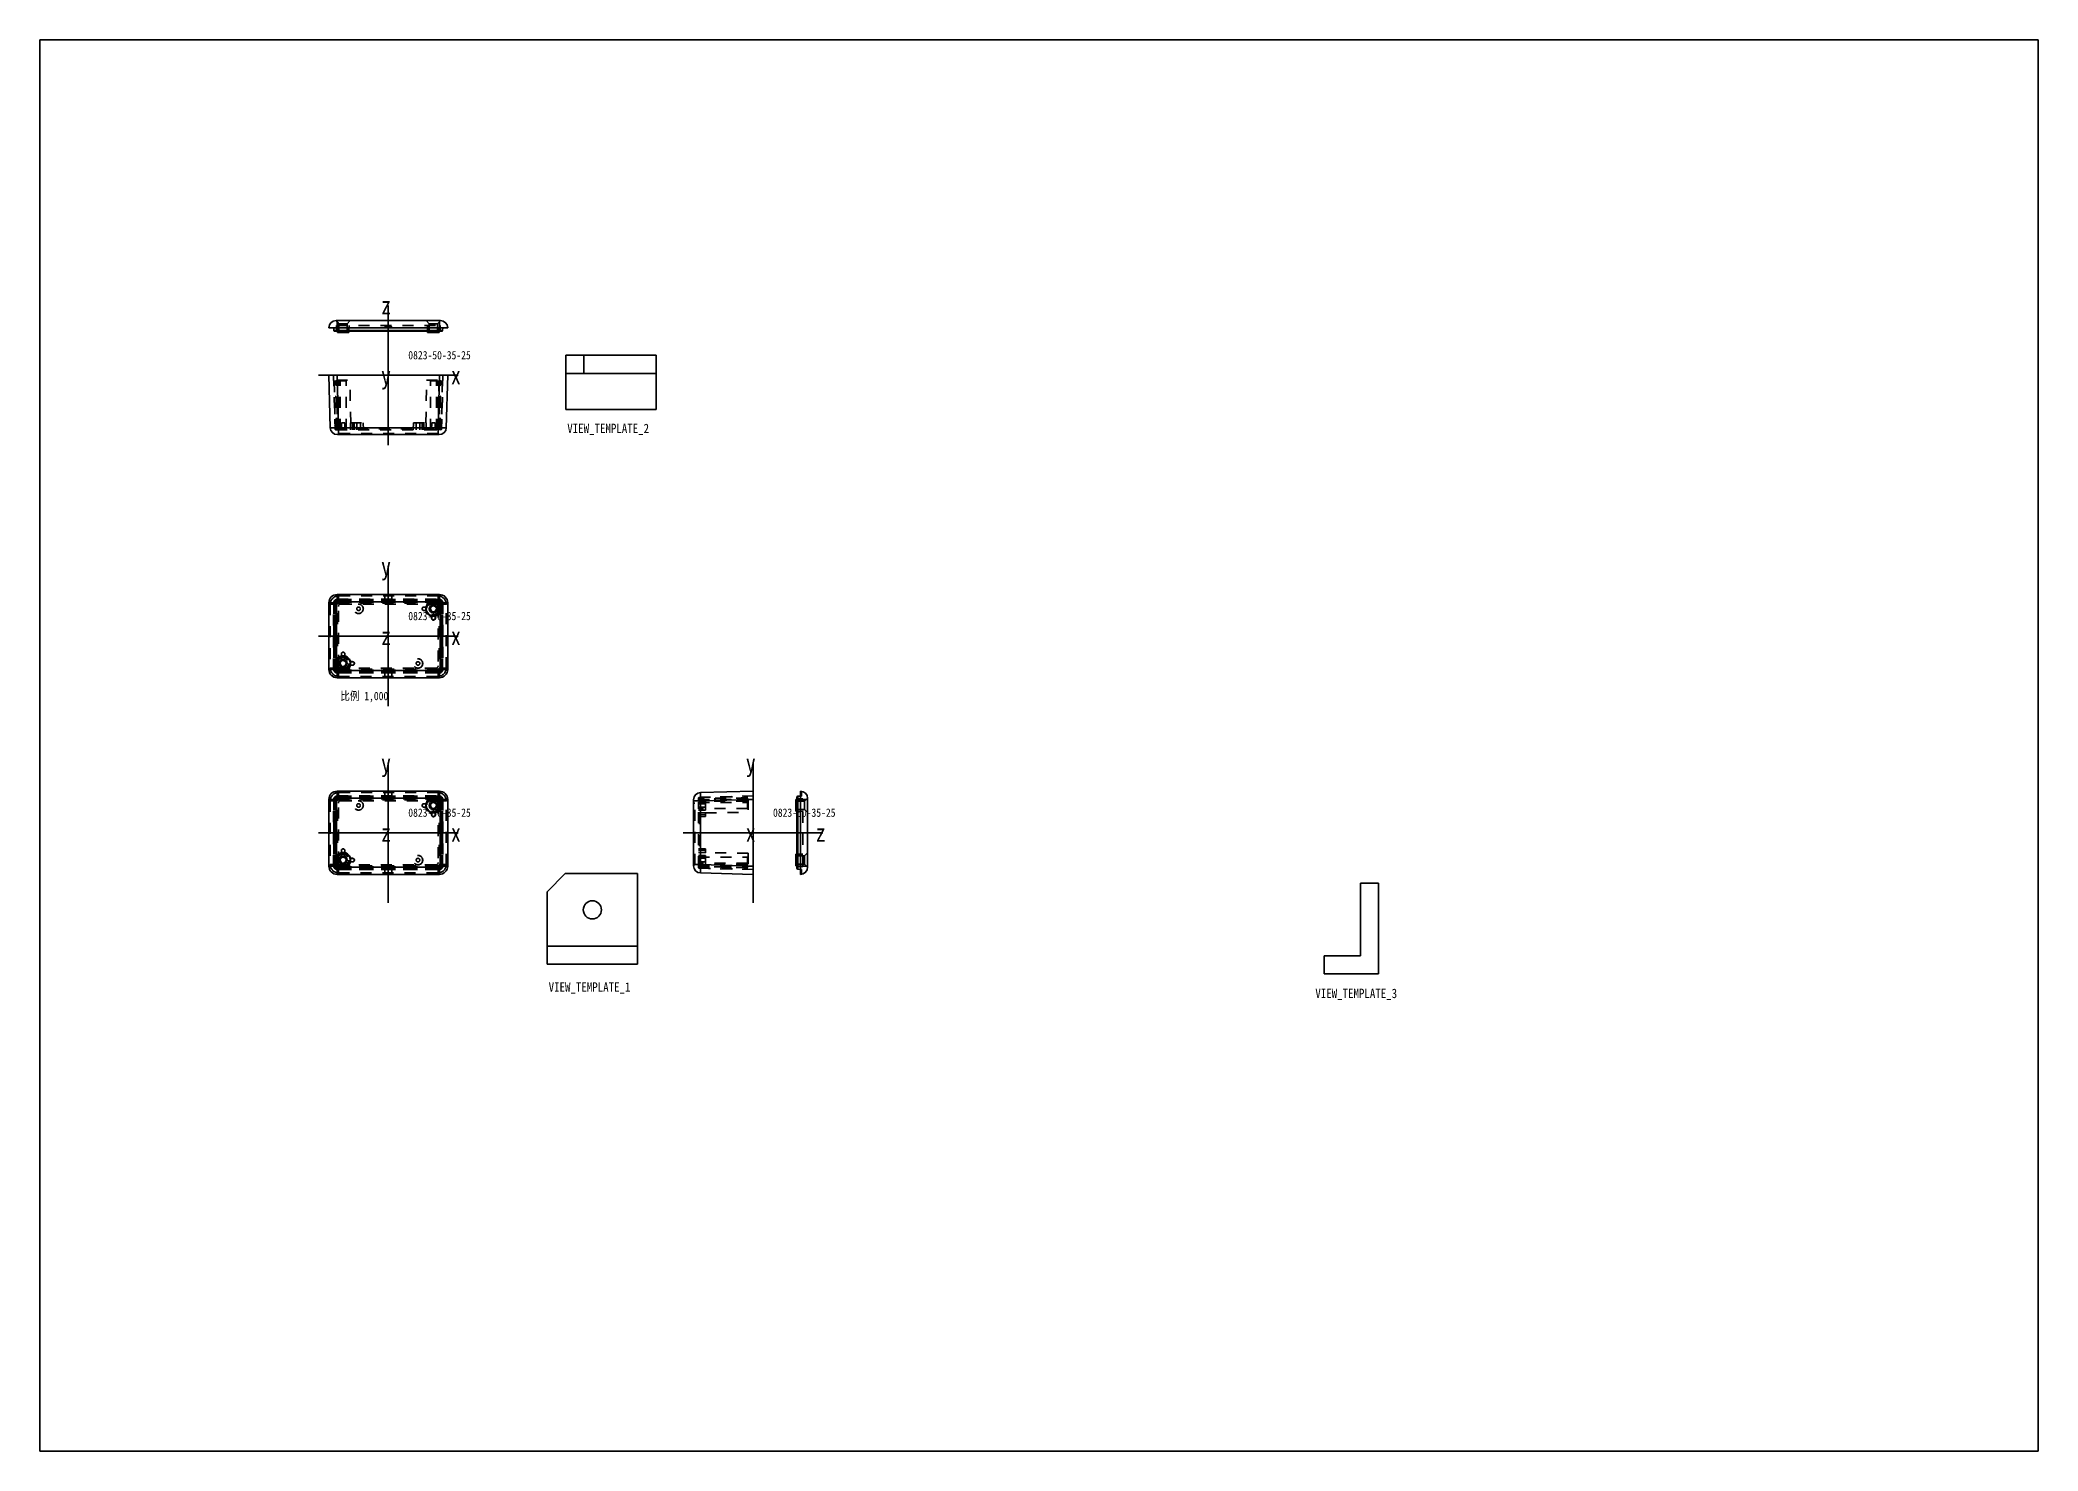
# Model space of a CAD drawing. Extents: x 0 to 841, y 0 to 594.
import ezdxf

# ---------------------------------------------------------------- set-up
doc = ezdxf.new("R2010")
doc.units = 0
doc.header["$LTSCALE"] = 46.255
doc.linetypes.add('HIDDEN', pattern=[0.2, 0.1, -0.1])
doc.layers.get('0').update_dxf_attribs({"linetype": 'CONTINUOUS'})
doc.layers.add('3_ALL_SYMBOLS', color=7, linetype='CONTINUOUS')
doc.layers.add('DEFAULT_2', color=8, linetype='HIDDEN')
doc.styles.get("Standard").update_dxf_attribs({"font": 'txt', "width": 0.85})
doc.styles.add('TEXTSTYLE_2', font='txt', dxfattribs={"width": 0.8})

# ---------------------------------------------------------------- blocks, each defined once
blk = doc.blocks.new('SYMBOL_1_BL0', base_point=(239.08, 218.2))
at = {"layer": '3_ALL_SYMBOLS', "color": 7, "linetype": 'CONTINUOUS'}
for p, q in [((213.46, 235.44), (221.08, 243.06)), ((221.08, 243.06), (251.56, 243.06)), ((251.56, 243.06), (251.56, 204.96)), ((213.46, 235.44), (213.46, 204.96)), ((213.46, 212.58), (251.56, 212.58)), ((213.46, 204.96), (251.56, 204.96))]:
    blk.add_line(p, q, dxfattribs=at)
blk.add_circle((232.51, 227.82), 3.81, dxfattribs=at)
at = {"layer": '3_ALL_SYMBOLS', "color": 2, "linetype": 'CONTINUOUS', "insert": (214.11, 197.31), "char_height": 3.9688, "width": 50.6016, "attachment_point": 1}
blk.add_mtext('VIEW_TEMPLATE_1', dxfattribs=at)
blk = doc.blocks.new('SYMBOL_3_BL1', base_point=(246.92, 444.89))
at = {"layer": '3_ALL_SYMBOLS', "color": 7, "linetype": 'CONTINUOUS'}
for p, q in [((221.3, 461.28), (221.3, 438.42)), ((221.3, 461.28), (259.4, 461.28)), ((228.92, 461.28), (228.92, 453.66)), ((259.4, 461.28), (259.4, 438.42)), ((221.3, 453.66), (259.4, 453.66)), ((221.3, 438.42), (259.4, 438.42))]:
    blk.add_line(p, q, dxfattribs=at)
at = {"layer": '3_ALL_SYMBOLS', "color": 2, "linetype": 'CONTINUOUS', "insert": (221.95, 432.47), "char_height": 3.9688, "width": 50.6016, "attachment_point": 1}
blk.add_mtext('VIEW_TEMPLATE_2', dxfattribs=at)
blk = doc.blocks.new('SYMBOL_5_BL2', base_point=(562.11, 214.82))
at = {"layer": '3_ALL_SYMBOLS', "color": 7, "linetype": 'CONTINUOUS'}
for p, q in [((555.77, 238.98), (555.77, 208.5)), ((563.39, 238.98), (555.77, 238.98)), ((563.39, 200.88), (563.39, 238.98)), ((540.53, 208.5), (540.53, 200.88)), ((555.77, 208.5), (540.53, 208.5)), ((540.53, 200.88), (563.39, 200.88))]:
    blk.add_line(p, q, dxfattribs=at)
at = {"layer": '3_ALL_SYMBOLS', "color": 2, "linetype": 'CONTINUOUS', "insert": (536.81, 194.64), "char_height": 3.9688, "width": 50.6016, "attachment_point": 1}
blk.add_mtext('VIEW_TEMPLATE_3', dxfattribs=at)

msp = doc.modelspace()

# ---------------------------------------------------------------- linework, layer by layer
at = {"color": 7, "linetype": 'CONTINUOUS'}
for p, q in [((0, 0), (0, 594)), ((0, 594), (841, 594)), ((841, 0), (841, 594)), ((146.61, 482.28), (146.61, 423.41)), ((121.61, 472.85), (171.61, 472.85)), ((123.75, 471.73), (123.71, 472.85)), ((123.75, 471.73), (169.47, 471.73)), ((169.07, 471.35), (124.15, 471.35)), ((124.61, 475.85), (168.61, 475.85)), ((125.11, 475.85), (125.11, 471.35)), ((125.16, 471.35), (125.17, 470.85)), ((130.07, 471.35), (130.06, 470.85)), ((163.16, 471.35), (163.17, 470.85)), ((168.07, 471.35), (168.06, 470.85)), ((168.11, 471.35), (168.11, 475.85)), ((169.51, 472.85), (169.47, 471.73)), ((130.06, 470.85), (125.17, 470.85)), ((168.06, 470.85), (163.17, 470.85)), ((176.05, 452.85), (117.18, 452.85)), ((122.19, 430.77), (121.61, 452.85)), ((121.61, 452.85), (171.61, 452.85)), ((125.11, 452.85), (125.69, 430.77)), ((167.54, 430.77), (168.11, 452.85)), ((171.61, 452.85), (171.04, 430.77)), ((125.69, 427.85), (125.69, 430.77)), ((125.69, 430.77), (167.54, 430.77)), ((167.54, 430.77), (167.54, 427.85)), ((125.19, 427.85), (168.04, 427.85)), ((146.61, 372.47), (146.61, 313.6)), ((121.61, 357.04), (121.61, 329.04)), ((124.61, 357.04), (121.61, 357.04)), ((124.61, 357.04), (124.61, 329.04)), ((125.11, 360.54), (125.11, 357.54)), ((168.11, 360.54), (125.11, 360.54)), ((168.11, 357.54), (125.11, 357.54)), ((168.11, 357.54), (168.11, 360.54)), ((171.61, 357.04), (168.61, 357.04)), ((168.61, 329.04), (168.61, 357.04)), ((171.61, 357.04), (171.61, 329.04)), ((176.05, 343.04), (117.18, 343.04)), ((121.61, 329.04), (124.61, 329.04)), ((125.11, 328.54), (125.11, 325.54)), ((125.11, 328.54), (168.11, 328.54)), ((168.11, 325.54), (168.11, 328.54)), ((168.61, 329.04), (171.61, 329.04)), ((168.11, 325.54), (125.11, 325.54)), ((146.61, 289.7), (146.61, 230.83)), ((300.13, 289.7), (300.13, 230.83)), ((125.11, 277.76), (125.11, 274.76)), ((168.11, 277.76), (125.11, 277.76)), ((168.11, 274.76), (168.11, 277.76)), ((278.06, 277.19), (300.13, 277.76)), ((300.13, 242.76), (300.13, 277.76)), ((320.13, 242.76), (320.13, 277.76)), ((121.61, 274.26), (121.61, 246.26)), ((124.61, 274.26), (121.61, 274.26)), ((124.61, 274.26), (124.61, 246.26)), ((168.11, 274.76), (125.11, 274.76)), ((171.61, 274.26), (168.61, 274.26)), ((168.61, 246.26), (168.61, 274.26)), ((171.61, 274.26), (171.61, 246.26)), ((275.13, 246.34), (275.13, 274.19)), ((275.13, 273.69), (278.06, 273.69)), ((300.13, 274.27), (278.06, 273.69)), ((278.06, 273.69), (278.06, 246.84)), ((318.64, 274.22), (318.13, 274.21)), ((318.13, 269.32), (318.13, 274.21)), ((318.63, 269.31), (318.13, 269.32)), ((318.63, 245.3), (318.63, 275.23)), ((323.13, 274.26), (318.63, 274.26)), ((320.13, 275.66), (319.02, 275.63)), ((319.02, 275.63), (319.02, 244.9)), ((323.13, 274.76), (323.13, 245.76)), ((176.05, 260.26), (117.18, 260.26)), ((329.57, 260.26), (270.7, 260.26)), ((121.61, 246.26), (124.61, 246.26)), ((125.11, 245.76), (125.11, 242.76)), ((125.11, 245.76), (168.11, 245.76)), ((168.11, 242.76), (168.11, 245.76)), ((168.61, 246.26), (171.61, 246.26)), ((278.06, 246.84), (275.13, 246.84)), ((278.06, 246.84), (300.13, 246.26)), ((318.63, 251.22), (318.13, 251.21)), ((318.13, 246.32), (318.13, 251.21)), ((318.64, 246.31), (318.13, 246.32)), ((318.63, 246.26), (323.13, 246.26)), ((320.13, 244.86), (319.02, 244.9)), ((168.11, 242.76), (125.11, 242.76)), ((300.13, 242.76), (278.06, 243.34)), ((0, 0), (841, 0))]:
    msp.add_line(p, q, dxfattribs=at)
for centre, radius in [((165.61, 354.54), 3), ((165.61, 354.54), 1.75), ((165.61, 354.54), 1.55), ((165.61, 354.54), 1.25), ((127.61, 331.54), 3), ((127.61, 331.54), 1.75), ((127.61, 331.54), 1.55), ((127.61, 331.54), 1.25), ((165.61, 271.76), 3), ((165.61, 271.76), 1.75), ((165.61, 271.76), 1.55), ((165.61, 271.76), 1.25), ((127.61, 248.76), 3), ((127.61, 248.76), 1.75), ((127.61, 248.76), 1.55), ((127.61, 248.76), 1.25)]:
    msp.add_circle(centre, radius, dxfattribs=at)
for centre, radius, start, end in [((124.61, 472.85), 3, 90, 180), ((124.15, 471.75), 0.4, 182, 270), ((168.61, 472.85), 3, 0, 90), ((169.07, 471.75), 0.4, 270, 358), ((125.19, 430.85), 3, 181.49997, 269.99946), ((168.04, 430.85), 3, 270.00035, 358.5), ((125.11, 357.04), 3.5, 90, 180), ((125.11, 357.04), 0.5, 90, 180), ((168.11, 357.04), 3.5, 0, 90), ((168.11, 357.04), 0.5, 0, 90), ((125.11, 329.04), 3.5, 180, 270), ((125.11, 329.04), 0.5, 180, 270), ((168.11, 329.04), 3.5, 270, 360), ((168.11, 329.04), 0.5, 270, 360), ((125.11, 274.26), 3.5, 90, 180), ((168.11, 274.26), 3.5, 0, 90), ((320.13, 274.76), 3, 0, 90), ((125.11, 274.26), 0.5, 90, 180), ((168.11, 274.26), 0.5, 0, 90), ((278.13, 274.19), 3, 91.49979, 179.99965), ((319.03, 275.23), 0.4, 92, 180), ((125.11, 246.26), 3.5, 180, 270), ((125.11, 246.26), 0.5, 180, 270), ((168.11, 246.26), 3.5, 270, 360), ((168.11, 246.26), 0.5, 270, 360), ((278.13, 246.34), 3, 180.00075, 268.5), ((319.03, 245.3), 0.4, 180, 268), ((320.13, 245.76), 3, 270, 360)]:
    msp.add_arc(centre, radius, start, end, dxfattribs=at)
for centre, major_axis in [((125.11, 357.03), (2.48, -2.48)), ((168.11, 357.03), (-2.48, -2.48)), ((125.11, 329.04), (2.48, 2.48)), ((168.11, 329.04), (-2.48, 2.48)), ((125.11, 274.26), (2.48, -2.48)), ((168.11, 274.26), (-2.48, -2.48)), ((125.11, 246.27), (2.48, 2.48)), ((168.11, 246.27), (-2.48, 2.48))]:
    msp.add_ellipse(centre, major_axis=major_axis, ratio=0.999315, start_param=2.356537, end_param=3.926648, dxfattribs=at)
for points, knots in [([(125.69, 430.77), (125.46, 430.76), (125.02, 430.75), (124.37, 430.74), (123.77, 430.74), (123.32, 430.73), (123, 430.74), (122.79, 430.74), (122.62, 430.74), (122.47, 430.74), (122.35, 430.75), (122.28, 430.75), (122.23, 430.76), (122.21, 430.76), (122.2, 430.76), (122.19, 430.77), (122.19, 430.77)], [0, 0, 0, 0, 0.194876, 0.382296, 0.55498, 0.706367, 0.772216, 0.830628, 0.88106, 0.923018, 0.956108, 0.980031, 0.988483, 0.994587, 0.998365, 1, 1, 1, 1]), ([(171.04, 430.77), (171.04, 430.77), (171.03, 430.76), (171.02, 430.76), (170.99, 430.76), (170.95, 430.75), (170.87, 430.75), (170.76, 430.74), (170.61, 430.74), (170.44, 430.74), (170.23, 430.74), (169.91, 430.73), (169.45, 430.74), (168.86, 430.74), (168.21, 430.75), (167.76, 430.76), (167.54, 430.77)], [0, 0, 0, 0, 0.001635, 0.005413, 0.011517, 0.01997, 0.043893, 0.076983, 0.118941, 0.169373, 0.227785, 0.293634, 0.445022, 0.617705, 0.805125, 1, 1, 1, 1]), ([(278.06, 273.69), (278.05, 273.92), (278.04, 274.36), (278.03, 275.01), (278.03, 275.61), (278.02, 276.06), (278.02, 276.38), (278.03, 276.59), (278.03, 276.76), (278.03, 276.91), (278.04, 277.02), (278.04, 277.1), (278.04, 277.15), (278.05, 277.17), (278.05, 277.18), (278.05, 277.19), (278.06, 277.19)], [0, 0, 0, 0, 0.194878, 0.382299, 0.554984, 0.706372, 0.772221, 0.830633, 0.881065, 0.923022, 0.956111, 0.980033, 0.988484, 0.994588, 0.998365, 1, 1, 1, 1]), ([(278.06, 243.34), (278.05, 243.34), (278.05, 243.35), (278.05, 243.36), (278.04, 243.38), (278.04, 243.43), (278.04, 243.5), (278.03, 243.62), (278.03, 243.77), (278.03, 243.94), (278.02, 244.15), (278.02, 244.47), (278.03, 244.92), (278.03, 245.52), (278.04, 246.17), (278.05, 246.61), (278.06, 246.84)], [0, 0, 0, 0, 0.001635, 0.005413, 0.011517, 0.01997, 0.043893, 0.076983, 0.118941, 0.169373, 0.227785, 0.293634, 0.445022, 0.617705, 0.805125, 1, 1, 1, 1])]:
    msp.add_open_spline(points, degree=3, knots=knots, dxfattribs=at)
at = {"layer": 'DEFAULT_2', "color": 8, "linetype": 'HIDDEN'}
for p, q in [((125.86, 474.45), (124.61, 475.85)), ((124.85, 473.85), (124.77, 471.73)), ((124.85, 473.85), (168.38, 473.85)), ((125.11, 473.85), (125.16, 471.35)), ((125.86, 474.45), (125.86, 470.85)), ((129.36, 474.45), (125.86, 474.45)), ((130.61, 475.85), (129.36, 474.45)), ((129.36, 474.45), (129.36, 470.85)), ((130.11, 473.85), (130.07, 471.35)), ((145.11, 473.2), (145.11, 472.85)), ((148.11, 473.2), (145.11, 473.2)), ((148.11, 473.2), (148.11, 472.85)), ((163.86, 474.45), (162.61, 475.85)), ((163.11, 473.85), (163.16, 471.35)), ((163.86, 474.45), (163.86, 470.85)), ((167.36, 474.45), (163.86, 474.45)), ((168.61, 475.85), (167.36, 474.45)), ((167.36, 474.45), (167.36, 470.85)), ((168.11, 473.85), (168.07, 471.35)), ((168.38, 473.85), (168.45, 471.73)), ((123.61, 452.85), (124.2, 430.33)), ((123.87, 450.35), (125.87, 450.35)), ((124.4, 429.94), (124.76, 450.85)), ((124.76, 450.85), (130.46, 450.85)), ((125.11, 429.85), (125.11, 452.85)), ((126.36, 450.55), (126.06, 450.85)), ((126.36, 429.85), (126.36, 450.55)), ((128.86, 450.55), (126.36, 450.55)), ((128.86, 450.55), (129.16, 450.85)), ((128.86, 429.85), (128.86, 450.55)), ((130.78, 432.85), (130.46, 450.85)), ((162.45, 432.85), (162.76, 450.85)), ((162.76, 450.85), (168.46, 450.85)), ((164.36, 450.55), (164.06, 450.85)), ((166.86, 450.55), (164.36, 450.55)), ((164.36, 429.85), (164.36, 450.55)), ((166.86, 450.55), (167.16, 450.85)), ((166.86, 429.85), (166.86, 450.55)), ((167.35, 450.35), (169.36, 450.35)), ((168.11, 452.85), (168.11, 429.85)), ((168.83, 429.94), (168.46, 450.85)), ((169.61, 452.85), (169.02, 430.33)), ((124.2, 430.33), (169.02, 430.33)), ((124.7, 429.85), (168.52, 429.85)), ((126.92, 432.85), (126.86, 429.85)), ((126.92, 432.85), (128.31, 432.85)), ((128.31, 432.85), (128.36, 429.85)), ((130.7, 432.85), (136.06, 432.85)), ((130.7, 432.85), (130.74, 429.85)), ((131.61, 432.85), (131.61, 429.85)), ((132.11, 429.85), (132.17, 432.85)), ((132.36, 429.85), (132.31, 432.85)), ((133.36, 429.85), (133.36, 432.85)), ((134.86, 429.85), (134.86, 432.85)), ((136.11, 429.85), (136.06, 432.85)), ((157.11, 429.85), (157.17, 432.85)), ((157.17, 432.85), (162.53, 432.85)), ((158.36, 429.85), (158.36, 432.85)), ((159.86, 429.85), (159.86, 432.85)), ((160.86, 429.85), (160.92, 432.85)), ((161.11, 429.85), (161.06, 432.85)), ((161.61, 432.85), (161.61, 429.85)), ((162.49, 429.85), (162.53, 432.85)), ((164.86, 429.85), (164.92, 432.85)), ((164.92, 432.85), (166.31, 432.85)), ((166.31, 432.85), (166.36, 429.85)), ((167.61, 428.35), (125.61, 428.35)), ((125.61, 428.35), (125.61, 427.85)), ((126.61, 428.35), (126.61, 427.85)), ((166.61, 428.35), (166.61, 427.85)), ((167.61, 428.35), (167.61, 427.85)), ((121.61, 357.04), (122.19, 356.46)), ((122.19, 356.46), (122.19, 329.61)), ((125.19, 356.46), (122.19, 356.46)), ((123.61, 329.04), (123.61, 357.04)), ((123.71, 329.04), (123.71, 357.04)), ((123.75, 357.04), (123.75, 329.04)), ((124.15, 329.04), (124.15, 357.04)), ((124.2, 357.04), (124.2, 329.04)), ((124.37, 357.04), (124.37, 329.04)), ((124.61, 357.04), (124.85, 357.04)), ((124.7, 332.9), (124.7, 357.04)), ((124.77, 329.04), (124.77, 357.04)), ((124.85, 357.04), (124.85, 329.04)), ((125.69, 359.96), (125.11, 360.54)), ((125.11, 358.54), (168.11, 358.54)), ((125.11, 358.44), (168.11, 358.44)), ((168.11, 358.4), (125.11, 358.4)), ((125.11, 358), (168.11, 358)), ((168.11, 357.95), (125.11, 357.95)), ((168.11, 357.77), (125.11, 357.77)), ((125.11, 357.3), (125.11, 357.54)), ((125.11, 357.45), (164.24, 357.45)), ((125.11, 357.37), (168.11, 357.37)), ((168.11, 357.3), (125.11, 357.3)), ((125.19, 329.61), (125.19, 356.46)), ((125.61, 330.54), (125.61, 355.54)), ((125.69, 359.96), (125.69, 356.96)), ((167.54, 359.96), (125.69, 359.96)), ((125.69, 356.96), (167.54, 356.96)), ((126.61, 356.54), (166.61, 356.54)), ((145.11, 358.44), (145.11, 360.14)), ((145.11, 360.14), (148.11, 360.14)), ((148.11, 360.14), (148.11, 358.44)), ((162.49, 355.29), (161.61, 355.29)), ((161.61, 355.29), (161.61, 355.23)), ((161.61, 355.23), (162.53, 355.23)), ((162.53, 353.84), (161.61, 353.84)), ((161.61, 353.84), (161.61, 353.79)), ((161.61, 353.79), (162.49, 353.79)), ((166.98, 357.45), (167.74, 357.45)), ((168.83, 358.28), (167.35, 356.8)), ((167.46, 357.17), (167.74, 357.45)), ((168.11, 360.54), (167.54, 359.96)), ((167.54, 356.96), (167.54, 359.96)), ((167.61, 355.54), (167.61, 330.54)), ((167.88, 356.27), (169.36, 357.75)), ((171.04, 356.46), (168.04, 356.46)), ((168.04, 356.46), (168.04, 329.61)), ((168.11, 357.3), (168.11, 357.54)), ((168.52, 356.66), (168.25, 356.38)), ((168.38, 357.04), (168.61, 357.04)), ((168.38, 329.04), (168.38, 357.04)), ((168.45, 357.04), (168.45, 329.04)), ((168.52, 356.66), (168.52, 355.9)), ((168.85, 329.04), (168.85, 357.04)), ((169.02, 329.04), (169.02, 357.04)), ((169.07, 357.04), (169.07, 329.04)), ((169.47, 329.04), (169.47, 357.04)), ((169.51, 357.04), (169.51, 329.04)), ((169.61, 357.04), (169.61, 329.04)), ((171.04, 356.46), (171.61, 357.04)), ((171.04, 329.61), (171.04, 356.46)), ((164.86, 351.41), (164.86, 350.54)), ((164.86, 350.54), (164.92, 350.54)), ((164.92, 351.45), (164.92, 350.54)), ((166.31, 350.54), (166.31, 351.45)), ((166.31, 350.54), (166.36, 350.54)), ((166.36, 350.54), (166.36, 351.41)), ((168.52, 353.17), (168.52, 329.04)), ((122.19, 329.61), (121.61, 329.03)), ((122.19, 329.61), (125.19, 329.61)), ((125.34, 329.8), (123.87, 328.32)), ((124.4, 327.79), (125.87, 329.27)), ((124.61, 329.04), (124.85, 329.04)), ((124.7, 329.41), (124.7, 330.17)), ((124.7, 329.41), (124.98, 329.69)), ((125.11, 328.54), (125.11, 328.77)), ((125.11, 328.77), (168.11, 328.77)), ((168.11, 328.7), (125.11, 328.7)), ((125.11, 328.3), (168.11, 328.3)), ((125.11, 328.12), (168.11, 328.12)), ((168.11, 328.07), (125.11, 328.07)), ((125.76, 328.9), (125.49, 328.62)), ((126.24, 328.62), (125.49, 328.62)), ((125.69, 329.11), (125.69, 326.11)), ((167.54, 329.11), (125.69, 329.11)), ((166.61, 329.54), (126.61, 329.54)), ((126.86, 335.54), (126.86, 334.66)), ((126.92, 335.54), (126.86, 335.54)), ((126.92, 335.54), (126.92, 334.62)), ((128.31, 334.62), (128.31, 335.54)), ((128.36, 335.54), (128.31, 335.54)), ((128.36, 334.66), (128.36, 335.54)), ((168.11, 328.62), (128.98, 328.62)), ((130.7, 332.23), (131.61, 332.23)), ((131.61, 330.84), (130.7, 330.84)), ((131.61, 332.29), (130.74, 332.29)), ((130.74, 330.79), (131.61, 330.79)), ((131.61, 332.23), (131.61, 332.29)), ((131.61, 330.79), (131.61, 330.84)), ((167.54, 326.11), (167.54, 329.11)), ((168.04, 329.61), (171.04, 329.61)), ((168.11, 328.54), (168.11, 328.77)), ((168.38, 329.04), (168.61, 329.04)), ((171.61, 329.03), (171.04, 329.61)), ((125.11, 327.67), (168.11, 327.67)), ((125.11, 327.64), (168.11, 327.64)), ((168.11, 327.54), (125.11, 327.54)), ((125.11, 325.54), (125.69, 326.11)), ((125.69, 326.11), (167.54, 326.11)), ((145.11, 325.94), (145.11, 327.64)), ((148.11, 325.94), (145.11, 325.94)), ((148.11, 327.64), (148.11, 325.94)), ((167.54, 326.11), (168.11, 325.54)), ((125.69, 277.19), (125.11, 277.76)), ((168.11, 277.76), (167.54, 277.19)), ((121.61, 274.27), (122.19, 273.69)), ((122.19, 273.69), (122.19, 246.84)), ((125.19, 273.69), (122.19, 273.69)), ((123.61, 246.26), (123.61, 274.26)), ((123.71, 246.26), (123.71, 274.26)), ((123.75, 274.26), (123.75, 246.26)), ((124.15, 246.26), (124.15, 274.26)), ((124.2, 274.26), (124.2, 246.26)), ((124.37, 274.26), (124.37, 246.26)), ((124.61, 274.26), (124.85, 274.26)), ((124.7, 250.13), (124.7, 274.26)), ((124.77, 246.26), (124.77, 274.26)), ((124.85, 274.26), (124.85, 246.26)), ((125.11, 275.76), (168.11, 275.76)), ((125.11, 275.66), (168.11, 275.66)), ((168.11, 275.63), (125.11, 275.63)), ((125.11, 275.23), (168.11, 275.23)), ((168.11, 275.18), (125.11, 275.18)), ((168.11, 275), (125.11, 275)), ((125.11, 274.53), (125.11, 274.76)), ((125.11, 274.68), (164.24, 274.68)), ((125.11, 274.6), (168.11, 274.6)), ((168.11, 274.53), (125.11, 274.53)), ((125.19, 246.84), (125.19, 273.69)), ((125.61, 247.76), (125.61, 272.76)), ((125.69, 277.19), (125.69, 274.19)), ((167.54, 277.19), (125.69, 277.19)), ((125.69, 274.19), (167.54, 274.19)), ((126.61, 273.76), (166.61, 273.76)), ((145.11, 275.66), (145.11, 277.36)), ((145.11, 277.36), (148.11, 277.36)), ((148.11, 277.36), (148.11, 275.66)), ((162.49, 272.51), (161.61, 272.51)), ((161.61, 272.51), (161.61, 272.46)), ((161.61, 272.46), (162.53, 272.46)), ((162.53, 271.07), (161.61, 271.07)), ((161.61, 271.07), (161.61, 271.01)), ((161.61, 271.01), (162.49, 271.01)), ((166.98, 274.68), (167.74, 274.68)), ((168.83, 275.51), (167.35, 274.03)), ((167.46, 274.4), (167.74, 274.68)), ((167.54, 274.19), (167.54, 277.19)), ((167.61, 272.76), (167.61, 247.76)), ((167.88, 273.5), (169.36, 274.98)), ((171.04, 273.69), (168.04, 273.69)), ((168.04, 273.69), (168.04, 246.84)), ((168.11, 274.53), (168.11, 274.76)), ((168.52, 273.89), (168.25, 273.61)), ((168.38, 274.26), (168.61, 274.26)), ((168.38, 246.26), (168.38, 274.26)), ((168.45, 274.26), (168.45, 246.26)), ((168.52, 273.89), (168.52, 273.13)), ((168.52, 270.4), (168.52, 246.26)), ((168.85, 246.26), (168.85, 274.26)), ((169.02, 246.26), (169.02, 274.26)), ((169.07, 274.26), (169.07, 246.26)), ((169.47, 246.26), (169.47, 274.26)), ((169.51, 274.26), (169.51, 246.26)), ((169.61, 274.26), (169.61, 246.26)), ((171.04, 273.69), (171.61, 274.27)), ((171.04, 246.84), (171.04, 273.69)), ((275.63, 273.76), (275.13, 273.76)), ((275.63, 272.76), (275.13, 272.76)), ((275.63, 246.76), (275.63, 273.76)), ((277.13, 245.85), (277.13, 274.68)), ((300.13, 274.26), (277.13, 274.26)), ((277.13, 273.76), (280.13, 273.71)), ((277.13, 273.01), (297.83, 273.01)), ((277.13, 272.51), (280.13, 272.46)), ((277.13, 272.51), (280.13, 272.51)), ((280.13, 271.07), (277.13, 271.01)), ((280.13, 271.01), (277.13, 271.01)), ((297.83, 270.51), (277.13, 270.51)), ((280.13, 269.82), (277.13, 269.76)), ((298.13, 274.61), (277.24, 274.98)), ((300.13, 275.76), (277.62, 275.18)), ((277.62, 245.35), (277.62, 275.18)), ((280.13, 273.71), (280.13, 269.82)), ((297.63, 275.51), (297.63, 273.5)), ((298.13, 273.31), (297.83, 273.01)), ((297.83, 273.01), (297.83, 270.51)), ((297.83, 270.51), (298.13, 270.21)), ((298.13, 274.61), (298.13, 268.91)), ((321.73, 273.51), (318.13, 273.51)), ((321.73, 270.01), (318.13, 270.01)), ((321.13, 269.26), (318.63, 269.31)), ((321.13, 274.26), (318.64, 274.22)), ((321.13, 274.53), (319.02, 274.6)), ((320.13, 277.36), (320.48, 277.36)), ((320.48, 275.66), (320.13, 275.66)), ((320.48, 275.66), (320.48, 277.36)), ((321.13, 246), (321.13, 274.53)), ((321.73, 273.51), (323.13, 274.76)), ((321.73, 273.51), (321.73, 270.01)), ((321.73, 270.01), (323.13, 268.76)), ((164.86, 268.64), (164.86, 267.76)), ((164.86, 267.76), (164.92, 267.76)), ((164.92, 268.68), (164.92, 267.76)), ((166.31, 267.76), (166.31, 268.68)), ((166.31, 267.76), (166.36, 267.76)), ((166.36, 267.76), (166.36, 268.64)), ((280.13, 268.68), (277.13, 268.64)), ((280.13, 267.76), (277.13, 267.76)), ((277.13, 267.01), (280.13, 267.07)), ((280.13, 268.6), (298.13, 268.91)), ((280.13, 268.68), (280.13, 267.07)), ((126.86, 252.76), (126.86, 251.89)), ((126.92, 252.76), (126.86, 252.76)), ((126.92, 252.76), (126.92, 251.85)), ((128.31, 251.85), (128.31, 252.76)), ((128.36, 252.76), (128.31, 252.76)), ((128.36, 251.89), (128.36, 252.76)), ((277.13, 253.51), (280.13, 253.46)), ((280.13, 252.76), (277.13, 252.76)), ((280.13, 253.46), (280.13, 251.85)), ((122.19, 246.84), (121.61, 246.26)), ((122.19, 246.84), (125.19, 246.84)), ((125.34, 247.03), (123.87, 245.55)), ((124.4, 245.02), (125.87, 246.5)), ((124.61, 246.26), (124.85, 246.26)), ((124.7, 246.64), (124.7, 247.4)), ((124.7, 246.64), (124.98, 246.92)), ((125.11, 245.76), (125.11, 246)), ((125.11, 246), (168.11, 246)), ((168.11, 245.93), (125.11, 245.93)), ((125.11, 245.53), (168.11, 245.53)), ((125.11, 245.35), (168.11, 245.35)), ((168.11, 245.3), (125.11, 245.3)), ((125.11, 244.9), (168.11, 244.9)), ((125.11, 244.86), (168.11, 244.86)), ((168.11, 244.76), (125.11, 244.76)), ((125.76, 246.13), (125.49, 245.85)), ((126.24, 245.85), (125.49, 245.85)), ((125.69, 246.34), (125.69, 243.34)), ((167.54, 246.34), (125.69, 246.34)), ((166.61, 246.76), (126.61, 246.76)), ((168.11, 245.85), (128.98, 245.85)), ((130.7, 249.46), (131.61, 249.46)), ((131.61, 248.07), (130.7, 248.07)), ((131.61, 249.51), (130.74, 249.51)), ((130.74, 248.01), (131.61, 248.01)), ((131.61, 249.46), (131.61, 249.51)), ((131.61, 248.01), (131.61, 248.07)), ((145.11, 243.16), (145.11, 244.86)), ((148.11, 244.86), (148.11, 243.16)), ((167.54, 243.34), (167.54, 246.34)), ((168.04, 246.84), (171.04, 246.84)), ((168.11, 245.76), (168.11, 246)), ((168.38, 246.26), (168.61, 246.26)), ((171.61, 246.26), (171.04, 246.84)), ((275.63, 247.76), (275.13, 247.76)), ((275.63, 246.76), (275.13, 246.76)), ((277.13, 251.89), (280.13, 251.85)), ((277.13, 250.76), (280.13, 250.71)), ((277.13, 250.01), (297.83, 250.01)), ((277.13, 249.51), (280.13, 249.51)), ((280.13, 249.46), (277.13, 249.51)), ((280.13, 248.07), (277.13, 248.01)), ((280.13, 248.01), (277.13, 248.01)), ((297.83, 247.51), (277.13, 247.51)), ((280.13, 246.82), (277.13, 246.76)), ((300.13, 246.26), (277.13, 246.26)), ((277.24, 245.55), (298.13, 245.91)), ((300.13, 244.76), (277.62, 245.35)), ((298.13, 251.61), (280.13, 251.93)), ((280.13, 250.71), (280.13, 246.82)), ((297.63, 247.03), (297.63, 245.02)), ((298.13, 250.31), (297.83, 250.01)), ((297.83, 250.01), (297.83, 247.51)), ((297.83, 247.51), (298.13, 247.21)), ((298.13, 251.61), (298.13, 245.91)), ((321.73, 250.51), (318.13, 250.51)), ((321.73, 247.01), (318.13, 247.01)), ((321.13, 251.26), (318.63, 251.22)), ((321.13, 246.26), (318.64, 246.31)), ((321.13, 246), (319.02, 245.93)), ((320.48, 244.86), (320.13, 244.86)), ((320.48, 243.16), (320.48, 244.86)), ((321.73, 250.51), (323.13, 251.76)), ((321.73, 250.51), (321.73, 247.01)), ((321.73, 247.01), (323.13, 245.76)), ((125.11, 242.76), (125.69, 243.34)), ((125.69, 243.34), (167.54, 243.34)), ((148.11, 243.16), (145.11, 243.16)), ((167.54, 243.34), (168.11, 242.76)), ((320.48, 243.16), (320.13, 243.16))]:
    msp.add_line(p, q, dxfattribs=at)
for centre, radius in [((134.11, 354.54), 2), ((134.11, 354.54), 1.95), ((134.11, 354.54), 0.75), ((165.61, 354.54), 2.85), ((165.61, 354.54), 2.5), ((165.61, 354.54), 2.45), ((127.61, 331.54), 2.85), ((127.61, 331.54), 2.5), ((127.61, 331.54), 2.45), ((159.11, 331.54), 2), ((159.11, 331.54), 1.95), ((159.11, 331.54), 0.75), ((134.11, 271.76), 2), ((134.11, 271.76), 1.95), ((134.11, 271.76), 0.75), ((165.61, 271.76), 2.85), ((165.61, 271.76), 2.5), ((165.61, 271.76), 2.45), ((127.61, 248.76), 2.85), ((127.61, 248.76), 2.5), ((127.61, 248.76), 2.45), ((159.11, 248.76), 2), ((159.11, 248.76), 1.95), ((159.11, 248.76), 0.75)]:
    msp.add_circle(centre, radius, dxfattribs=at)
for centre, radius, start, end in [((124.37, 471.75), 0.4, 270, 358), ((168.85, 471.75), 0.4, 182, 270), ((124.7, 430.35), 0.5, 181.5, 270), ((168.52, 430.35), 0.5, 270, 358.5), ((168.59, 430.29), 0.412, 317.85619, 321.26134), ((168.57, 430.3), 0.437, 321.29535, 328.64248), ((168.55, 430.32), 0.464, 328.64968, 335.97058), ((125.69, 356.46), 3.5, 90.03985, 179.96015), ((125.11, 357.04), 1.5, 90, 180), ((125.11, 357.04), 1.4, 90, 180), ((125.11, 357.04), 1.36, 90, 180), ((125.11, 357.04), 0.961, 90, 180), ((125.11, 357.04), 0.91, 90, 180), ((125.11, 357.04), 0.739, 90, 180), ((125.11, 357.04), 0.411, 90, 180), ((125.11, 357.04), 0.339, 90, 180), ((125.11, 357.04), 0.265, 90, 180), ((125.69, 356.46), 0.5, 89.99354, 180.00658), ((126.61, 355.54), 1, 90, 180), ((161.61, 354.54), 0.75, 90, 270), ((161.61, 354.54), 0.698, 90, 270), ((165.61, 354.54), 3.16, 167.26289, 192.73711), ((165.61, 354.54), 3.22, 115.19087, 166.51631), ((170.54, 361.64), 10.26, 218.25739, 218.63068), ((170.54, 347.43), 10.26, 141.36932, 141.74261), ((165.61, 354.54), 3.22, 193.48369, 256.51631), ((165.61, 354.53), 3.22, 89.93126, 115.11608), ((165.62, 354.53), 3.22, 64.88392, 90.06874), ((166.61, 355.54), 1, 0, 90), ((165.61, 354.54), 3.22, 54.91593, 64.8092), ((165.61, 354.54), 2.86, 37.46237, 52.53763), ((167.53, 356.46), 3.5, 0.03985, 89.96015), ((167.54, 356.46), 0.5, 359.99354, 90.00658), ((168.11, 357.04), 1.5, 0, 90), ((168.11, 357.04), 1.4, 0, 90), ((168.11, 357.04), 1.36, 0, 90), ((168.11, 357.04), 0.961, 0, 90), ((168.11, 357.04), 0.91, 82.13523, 90), ((168.11, 357.04), 0.739, 0, 90), ((168.11, 357.04), 0.339, 0, 90), ((168.11, 357.04), 0.265, 0, 90), ((165.61, 354.54), 3.22, 25.19057, 35.08407), ((168.11, 357.04), 1.43, 29.84633, 60.15367), ((168.11, 357.04), 0.91, 0, 7.86477), ((158.51, 359.47), 10.26, 308.25739, 308.63068), ((165.61, 350.54), 0.75, 180, 360), ((165.61, 354.54), 3.16, 257.26289, 282.73711), ((165.61, 350.54), 0.698, 180, 360), ((172.72, 359.47), 10.26, 231.36932, 231.74261), ((165.61, 354.54), 3.22, 283.48369, 334.80869), ((125.69, 329.61), 3.5, 180.03917, 269.96083), ((125.11, 329.04), 1.5, 180, 270), ((125.11, 329.04), 1.4, 180, 270), ((125.11, 329.04), 1.36, 180, 270), ((125.11, 329.04), 1.43, 209.84633, 240.15367), ((125.11, 329.04), 0.961, 180, 270), ((125.11, 329.04), 0.91, 180, 187.86477), ((125.11, 329.04), 0.739, 180, 270), ((127.61, 331.54), 3.22, 103.48369, 154.80869), ((127.61, 331.54), 3.22, 205.19057, 215.08407), ((125.11, 329.04), 0.339, 180, 270), ((125.11, 329.04), 0.265, 180, 270), ((125.11, 329.04), 0.91, 262.13523, 270), ((125.69, 329.61), 0.5, 179.99354, 270.00658), ((127.61, 331.54), 2.86, 217.46237, 232.53763), ((126.61, 330.54), 1, 180, 270), ((127.61, 331.54), 3.22, 234.91593, 244.8092), ((127.61, 331.54), 3.22, 244.88392, 270.06874), ((127.61, 335.54), 0.75, 0, 180), ((120.51, 326.6), 10.26, 51.36932, 51.74261), ((127.61, 335.54), 0.698, 0, 180), ((127.61, 331.54), 3.16, 77.26289, 102.73711), ((127.62, 331.54), 3.22, 269.93126, 295.11608), ((134.72, 326.6), 10.26, 128.25739, 128.63068), ((127.61, 331.54), 3.22, 13.48369, 76.51631), ((127.61, 331.54), 3.22, 295.19087, 346.51631), ((122.68, 338.64), 10.26, 321.36932, 321.74261), ((127.61, 331.54), 3.16, 347.26289, 12.73711), ((122.68, 324.43), 10.26, 38.25739, 38.63068), ((131.61, 331.54), 0.75, 270, 90), ((131.61, 331.54), 0.698, 270, 90), ((166.61, 330.54), 1, 270, 360), ((167.53, 329.61), 3.5, 270.03986, 359.96014), ((167.54, 329.61), 0.5, 269.99354, 0.00659), ((168.11, 329.04), 1.5, 270, 360), ((168.11, 329.04), 1.4, 270, 360), ((168.11, 329.04), 1.36, 270, 360), ((168.11, 329.04), 0.961, 270, 360), ((168.11, 329.04), 0.91, 270, 360), ((168.11, 329.04), 0.739, 270, 360), ((168.11, 329.04), 0.411, 270, 360), ((168.11, 329.04), 0.339, 270, 360), ((168.11, 329.04), 0.265, 270, 360), ((125.69, 273.69), 3.5, 90.03985, 179.96015), ((125.11, 274.26), 1.5, 90, 180), ((125.11, 274.26), 1.4, 90, 180), ((125.11, 274.26), 1.36, 90, 180), ((125.11, 274.26), 0.961, 90, 180), ((125.11, 274.26), 0.91, 90, 180), ((125.11, 274.26), 0.739, 90, 180), ((125.11, 274.26), 0.411, 90, 180), ((125.11, 274.26), 0.339, 90, 180), ((125.11, 274.26), 0.265, 90, 180), ((125.69, 273.69), 0.5, 89.99354, 180.00658), ((126.61, 272.76), 1, 90, 180), ((161.61, 271.76), 0.75, 90, 270), ((161.61, 271.76), 0.698, 90, 270), ((165.61, 271.76), 3.16, 167.26289, 192.73711), ((165.61, 271.76), 3.22, 115.19087, 166.51631), ((170.54, 278.87), 10.26, 218.25739, 218.63068), ((170.54, 264.66), 10.26, 141.36932, 141.74261), ((165.61, 271.76), 3.22, 193.48369, 256.51631), ((165.61, 271.76), 3.22, 89.93126, 115.11608), ((165.62, 271.76), 3.22, 64.88392, 90.06874), ((165.61, 271.76), 3.22, 283.48369, 334.80869), ((166.61, 272.76), 1, 0, 90), ((165.61, 271.76), 3.22, 54.91593, 64.8092), ((165.61, 271.76), 2.86, 37.46237, 52.53763), ((167.53, 273.69), 3.5, 0.03985, 89.96015), ((167.54, 273.69), 0.5, 359.99354, 90.00658), ((168.11, 274.26), 1.5, 0, 90), ((168.11, 274.26), 1.4, 0, 90), ((168.11, 274.26), 1.36, 0, 90), ((168.11, 274.26), 0.961, 0, 90), ((168.11, 274.26), 0.91, 82.13523, 90), ((168.11, 274.26), 0.739, 0, 90), ((168.11, 274.26), 0.339, 0, 90), ((168.11, 274.26), 0.265, 0, 90), ((165.61, 271.76), 3.22, 25.19057, 35.08407), ((168.11, 274.26), 1.43, 29.84633, 60.15367), ((168.11, 274.26), 0.91, 0, 7.86477), ((277.63, 274.68), 0.5, 91.5, 180), ((277.57, 274.74), 0.411, 128.78265, 132.14356), ((277.59, 274.72), 0.438, 121.09193, 128.74323), ((277.61, 274.7), 0.466, 113.81186, 121.09116), ((319.03, 275), 0.4, 180, 268), ((158.51, 276.7), 10.26, 308.25739, 308.63068), ((165.61, 267.76), 0.75, 180, 360), ((165.61, 271.76), 3.16, 257.26289, 282.73711), ((165.61, 267.76), 0.698, 180, 360), ((172.72, 276.7), 10.26, 231.36932, 231.74261), ((127.61, 252.76), 0.75, 0, 180), ((127.61, 252.76), 0.698, 0, 180), ((125.69, 246.84), 3.5, 180.03917, 269.96083), ((125.11, 246.26), 1.5, 180, 270), ((125.11, 246.26), 1.4, 180, 270), ((125.11, 246.26), 1.36, 180, 270), ((125.11, 246.26), 1.43, 209.84633, 240.15367), ((125.11, 246.26), 0.961, 180, 270), ((125.11, 246.26), 0.91, 180, 187.86477), ((125.11, 246.26), 0.739, 180, 270), ((127.61, 248.76), 3.22, 103.48369, 154.80869), ((127.61, 248.76), 3.22, 205.19057, 215.08407), ((125.11, 246.26), 0.339, 180, 270), ((125.11, 246.26), 0.265, 180, 270), ((125.11, 246.26), 0.91, 262.13523, 270), ((125.69, 246.84), 0.5, 179.99354, 270.00658), ((127.61, 248.76), 2.86, 217.46237, 232.53763), ((126.61, 247.76), 1, 180, 270), ((127.61, 248.76), 3.22, 234.91593, 244.8092), ((127.61, 248.77), 3.22, 244.88392, 270.06874), ((120.51, 243.83), 10.26, 51.36932, 51.74261), ((127.61, 248.76), 3.16, 77.26289, 102.73711), ((127.62, 248.77), 3.22, 269.93126, 295.11608), ((134.72, 243.83), 10.26, 128.25739, 128.63068), ((127.61, 248.76), 3.22, 13.48369, 76.51631), ((127.61, 248.76), 3.22, 295.19087, 346.51631), ((122.68, 255.87), 10.26, 321.36932, 321.74261), ((127.61, 248.76), 3.16, 347.26289, 12.73711), ((122.68, 241.66), 10.26, 38.25739, 38.63068), ((131.61, 248.76), 0.75, 270, 90), ((131.61, 248.76), 0.698, 270, 90), ((166.61, 247.76), 1, 270, 360), ((167.53, 246.84), 3.5, 270.03986, 359.96014), ((167.54, 246.84), 0.5, 269.99354, 0.00659), ((168.11, 246.26), 1.5, 270, 360), ((168.11, 246.26), 1.4, 270, 360), ((168.11, 246.26), 1.36, 270, 360), ((168.11, 246.26), 0.961, 270, 360), ((168.11, 246.26), 0.91, 270, 360), ((168.11, 246.26), 0.739, 270, 360), ((168.11, 246.26), 0.411, 270, 360), ((168.11, 246.26), 0.339, 270, 360), ((168.11, 246.26), 0.265, 270, 360), ((277.63, 245.85), 0.5, 180, 268.5), ((319.03, 245.53), 0.4, 92, 180)]:
    msp.add_arc(centre, radius, start, end, dxfattribs=at)
for centre, major_axis, ratio, start_param, end_param in [((125.48, 430.35), (0.357, -0.355), 0.987734, -1.617346, -0.782313), ((167.75, 430.35), (0.357, 0.355), 0.987734, -2.35928, -1.524247), ((167.75, 357.45), (0.5, 0.5), 0.006171, 0.741934, 1.576967), ((168.52, 356.67), (0.5, 0.5), 0.006171, -1.576967, -0.741934), ((124.7, 329.4), (0.5, 0.5), 0.006171, 1.564625, 2.399659), ((125.48, 328.62), (0.5, 0.5), 0.006171, -2.399659, -1.564625), ((167.75, 274.68), (0.5, 0.5), 0.006171, 0.741934, 1.576967), ((168.52, 273.9), (0.5, 0.5), 0.006171, -1.576967, -0.741934), ((277.63, 273.9), (0.355, 0.357), 0.987734, 1.524247, 2.35928), ((124.7, 246.63), (0.5, 0.5), 0.006171, 1.564625, 2.399659), ((125.48, 245.85), (0.5, 0.5), 0.006171, -2.399659, -1.564625), ((277.63, 246.63), (-0.355, 0.357), 0.987734, 0.782313, 1.617346)]:
    msp.add_ellipse(centre, major_axis=major_axis, ratio=ratio, start_param=start_param, end_param=end_param, dxfattribs=at)
for points, knots in [([(123.87, 450.35), (123.92, 447.01), (124.02, 440.34), (124.14, 433.67), (124.21, 430.33)], [0, 0, 0, 0, 0.500023, 1, 1, 1, 1]), ([(124.99, 430.33), (124.88, 433.67), (124.67, 440.34), (124.49, 447.01), (124.4, 450.35)], [0, 0, 0, 0, 0.499986, 1, 1, 1, 1]), ([(168.24, 430.33), (168.35, 433.67), (168.55, 440.34), (168.74, 447.01), (168.83, 450.35)], [0, 0, 0, 0, 0.499986, 1, 1, 1, 1]), ([(169.36, 450.35), (169.31, 447.01), (169.21, 440.34), (169.09, 433.67), (169.02, 430.33)], [0, 0, 0, 0, 0.500023, 1, 1, 1, 1]), ([(122.19, 430.77), (122.19, 430.77), (122.2, 430.76), (122.21, 430.76), (122.23, 430.76), (122.28, 430.75), (122.35, 430.75), (122.47, 430.74), (122.62, 430.74), (122.79, 430.74), (123, 430.74), (123.32, 430.73), (123.77, 430.74), (124.37, 430.74), (125.02, 430.75), (125.46, 430.76), (125.69, 430.77)], [0, 0, 0, 0, 0.001635, 0.005412, 0.011516, 0.019967, 0.043889, 0.076979, 0.118936, 0.169368, 0.22778, 0.293629, 0.445017, 0.617702, 0.805123, 1, 1, 1, 1]), ([(124.21, 430.33), (124.21, 430.27), (124.23, 430.15), (124.3, 430.05), (124.33, 430.01)], [0, 0, 0, 0, 0.525361, 1, 1, 1, 1]), ([(124.99, 430.33), (124.99, 430.3), (125, 430.19), (125.06, 430.07), (125.11, 430.01)], [0, 0, 0, 0, 0.268189, 1, 1, 1, 1]), ([(127.61, 429.95), (127.38, 429.95), (126.92, 429.91), (126.47, 429.85), (126.24, 429.85)], [0, 0, 0, 0, 0.512211, 1, 1, 1, 1]), ([(128.98, 429.85), (128.76, 429.85), (128.3, 429.91), (127.85, 429.95), (127.61, 429.95)], [0, 0, 0, 0, 0.487789, 1, 1, 1, 1]), ([(164.24, 429.85), (164.47, 429.85), (164.92, 429.91), (165.38, 429.95), (165.61, 429.95)], [0, 0, 0, 0, 0.487789, 1, 1, 1, 1]), ([(165.61, 429.95), (165.85, 429.95), (166.3, 429.91), (166.76, 429.85), (166.98, 429.85)], [0, 0, 0, 0, 0.512211, 1, 1, 1, 1]), ([(167.54, 430.77), (167.76, 430.76), (168.21, 430.75), (168.86, 430.74), (169.45, 430.74), (169.91, 430.73), (170.23, 430.74), (170.44, 430.74), (170.61, 430.74), (170.76, 430.74), (170.87, 430.75), (170.95, 430.75), (170.99, 430.76), (171.02, 430.76), (171.03, 430.76), (171.04, 430.77), (171.04, 430.77)], [0, 0, 0, 0, 0.194877, 0.382299, 0.554984, 0.706373, 0.772222, 0.830634, 0.881065, 0.923022, 0.956112, 0.980034, 0.988485, 0.994588, 0.998365, 1, 1, 1, 1]), ([(168.11, 430.01), (168.13, 430.03), (168.2, 430.12), (168.24, 430.24), (168.24, 430.33)], [0, 0, 0, 0, 0.231956, 1, 1, 1, 1]), ([(168.97, 430.13), (168.98, 430.14), (169, 430.21), (169.01, 430.28), (169.02, 430.33)], [0, 0, 0, 0, 0.242053, 1, 1, 1, 1]), ([(167.46, 357.17), (167.45, 357.14), (167.42, 357.02), (167.38, 356.9), (167.35, 356.8)], [0, 0, 0, 0, 0.248035, 1, 1, 1, 1]), ([(167.88, 356.27), (167.91, 356.28), (168.03, 356.32), (168.16, 356.36), (168.25, 356.38)], [0, 0, 0, 0, 0.251936, 1, 1, 1, 1]), ([(168.11, 357.82), (168.13, 357.83), (168.16, 357.86), (168.2, 357.9), (168.22, 357.92), (168.23, 357.93), (168.24, 357.94)], [0, 0, 0, 0, 0.395955, 0.70806, 0.914535, 1, 1, 1, 1]), ([(168.24, 357.94), (168.29, 357.97), (168.48, 358.09), (168.68, 358.2), (168.83, 358.28)], [0, 0, 0, 0, 0.278184, 1, 1, 1, 1]), ([(168.52, 355.9), (168.72, 355.48), (168.93, 354.54), (168.72, 353.59), (168.52, 353.17)], [0, 0, 0, 0, 0.5, 1, 1, 1, 1]), ([(168.89, 357.04), (168.91, 357.05), (168.94, 357.08), (168.98, 357.12), (169, 357.14), (169.01, 357.16), (169.02, 357.16)], [0, 0, 0, 0, 0.395938, 0.708036, 0.914557, 1, 1, 1, 1]), ([(169.36, 357.75), (169.33, 357.7), (169.22, 357.5), (169.11, 357.31), (169.02, 357.16)], [0, 0, 0, 0, 0.229495, 1, 1, 1, 1]), ([(123.87, 328.32), (123.89, 328.37), (124, 328.57), (124.12, 328.76), (124.21, 328.91)], [0, 0, 0, 0, 0.229495, 1, 1, 1, 1]), ([(124.21, 328.91), (124.21, 328.91), (124.23, 328.93), (124.25, 328.95), (124.29, 328.99), (124.32, 329.02), (124.33, 329.04)], [0, 0, 0, 0, 0.085467, 0.291945, 0.604048, 1, 1, 1, 1]), ([(124.7, 330.17), (124.6, 330.38), (124.45, 330.83), (124.37, 331.54), (124.45, 332.24), (124.6, 332.69), (124.7, 332.9)], [0, 0, 0, 0, 0.249945, 0.5, 0.750056, 1, 1, 1, 1]), ([(124.99, 328.13), (124.94, 328.1), (124.74, 327.98), (124.54, 327.87), (124.4, 327.79)], [0, 0, 0, 0, 0.278184, 1, 1, 1, 1]), ([(125.34, 329.8), (125.31, 329.79), (125.19, 329.75), (125.07, 329.71), (124.98, 329.69)], [0, 0, 0, 0, 0.251936, 1, 1, 1, 1]), ([(124.99, 328.13), (124.99, 328.14), (125, 328.15), (125.03, 328.17), (125.07, 328.21), (125.1, 328.24), (125.11, 328.25)], [0, 0, 0, 0, 0.085451, 0.29197, 0.604061, 1, 1, 1, 1]), ([(125.76, 328.9), (125.77, 328.93), (125.81, 329.05), (125.85, 329.18), (125.87, 329.27)], [0, 0, 0, 0, 0.248035, 1, 1, 1, 1]), ([(167.46, 274.4), (167.45, 274.37), (167.42, 274.25), (167.38, 274.12), (167.35, 274.03)], [0, 0, 0, 0, 0.248035, 1, 1, 1, 1]), ([(167.88, 273.5), (167.91, 273.51), (168.03, 273.55), (168.16, 273.59), (168.25, 273.61)], [0, 0, 0, 0, 0.251936, 1, 1, 1, 1]), ([(168.11, 275.05), (168.13, 275.06), (168.16, 275.09), (168.2, 275.13), (168.22, 275.15), (168.23, 275.16), (168.24, 275.17)], [0, 0, 0, 0, 0.395955, 0.70806, 0.914535, 1, 1, 1, 1]), ([(168.24, 275.17), (168.29, 275.2), (168.48, 275.32), (168.68, 275.43), (168.83, 275.51)], [0, 0, 0, 0, 0.278184, 1, 1, 1, 1]), ([(168.52, 273.13), (168.72, 272.71), (168.93, 271.76), (168.72, 270.82), (168.52, 270.4)], [0, 0, 0, 0, 0.5, 1, 1, 1, 1]), ([(168.89, 274.26), (168.91, 274.28), (168.94, 274.31), (168.98, 274.35), (169, 274.37), (169.01, 274.39), (169.02, 274.39)], [0, 0, 0, 0, 0.395938, 0.708036, 0.914557, 1, 1, 1, 1]), ([(169.36, 274.98), (169.33, 274.93), (169.22, 274.73), (169.11, 274.54), (169.02, 274.39)], [0, 0, 0, 0, 0.229495, 1, 1, 1, 1]), ([(277.13, 273.13), (277.13, 272.91), (277.18, 272.57), (277.23, 272.12), (277.24, 271.76), (277.23, 271.41), (277.18, 270.96), (277.13, 270.62), (277.13, 270.4)], [0, 0, 0, 0, 0.243885, 0.371153, 0.5, 0.628847, 0.756115, 1, 1, 1, 1]), ([(277.3, 274.26), (277.32, 274.28), (277.41, 274.35), (277.53, 274.39), (277.62, 274.39)], [0, 0, 0, 0, 0.231912, 1, 1, 1, 1]), ([(277.42, 275.12), (277.43, 275.13), (277.5, 275.15), (277.57, 275.17), (277.62, 275.17)], [0, 0, 0, 0, 0.242122, 1, 1, 1, 1]), ([(277.62, 275.17), (280.96, 275.24), (287.63, 275.36), (294.3, 275.46), (297.63, 275.51)], [0, 0, 0, 0, 0.499977, 1, 1, 1, 1]), ([(297.63, 274.98), (294.3, 274.89), (287.63, 274.7), (280.96, 274.5), (277.62, 274.39)], [0, 0, 0, 0, 0.500014, 1, 1, 1, 1]), ([(123.87, 245.55), (123.89, 245.6), (124, 245.8), (124.12, 245.99), (124.21, 246.14)], [0, 0, 0, 0, 0.229495, 1, 1, 1, 1]), ([(124.21, 246.14), (124.21, 246.14), (124.23, 246.16), (124.25, 246.18), (124.29, 246.22), (124.32, 246.25), (124.33, 246.26)], [0, 0, 0, 0, 0.085467, 0.291945, 0.604048, 1, 1, 1, 1]), ([(124.7, 247.4), (124.6, 247.61), (124.45, 248.06), (124.37, 248.76), (124.45, 249.47), (124.6, 249.92), (124.7, 250.13)], [0, 0, 0, 0, 0.249945, 0.5, 0.750056, 1, 1, 1, 1]), ([(124.99, 245.36), (124.94, 245.33), (124.74, 245.21), (124.54, 245.1), (124.4, 245.02)], [0, 0, 0, 0, 0.278184, 1, 1, 1, 1]), ([(125.34, 247.03), (125.31, 247.02), (125.19, 246.98), (125.07, 246.94), (124.98, 246.92)], [0, 0, 0, 0, 0.251936, 1, 1, 1, 1]), ([(124.99, 245.36), (124.99, 245.37), (125, 245.38), (125.03, 245.4), (125.07, 245.44), (125.1, 245.47), (125.11, 245.48)], [0, 0, 0, 0, 0.085451, 0.29197, 0.604061, 1, 1, 1, 1]), ([(125.76, 246.13), (125.77, 246.16), (125.81, 246.28), (125.85, 246.4), (125.87, 246.5)], [0, 0, 0, 0, 0.248035, 1, 1, 1, 1]), ([(277.13, 247.4), (277.13, 247.62), (277.18, 247.96), (277.23, 248.41), (277.24, 248.76), (277.23, 249.12), (277.18, 249.57), (277.13, 249.91), (277.13, 250.13)], [0, 0, 0, 0, 0.243881, 0.371161, 0.5, 0.62884, 0.756119, 1, 1, 1, 1]), ([(277.62, 246.14), (277.59, 246.14), (277.47, 246.15), (277.36, 246.21), (277.3, 246.26)], [0, 0, 0, 0, 0.268207, 1, 1, 1, 1]), ([(277.62, 245.36), (277.56, 245.36), (277.44, 245.39), (277.34, 245.45), (277.3, 245.48)], [0, 0, 0, 0, 0.525381, 1, 1, 1, 1]), ([(297.63, 245.55), (294.3, 245.64), (287.63, 245.83), (280.96, 246.03), (277.62, 246.14)], [0, 0, 0, 0, 0.500014, 1, 1, 1, 1]), ([(277.62, 245.36), (280.96, 245.29), (287.63, 245.17), (294.3, 245.07), (297.63, 245.02)], [0, 0, 0, 0, 0.499977, 1, 1, 1, 1]), ([(278.06, 246.84), (278.05, 246.61), (278.04, 246.17), (278.03, 245.52), (278.03, 244.92), (278.02, 244.47), (278.02, 244.15), (278.03, 243.94), (278.03, 243.77), (278.03, 243.62), (278.04, 243.5), (278.04, 243.43), (278.04, 243.38), (278.05, 243.36), (278.05, 243.35), (278.05, 243.34), (278.06, 243.34)], [0, 0, 0, 0, 0.194876, 0.382296, 0.55498, 0.706367, 0.772216, 0.830628, 0.88106, 0.923018, 0.956108, 0.980031, 0.988483, 0.994587, 0.998365, 1, 1, 1, 1])]:
    msp.add_open_spline(points, degree=3, knots=knots, dxfattribs=at)
for points in [[(125.34, 450.35), (125.22, 443.51), (125.1, 436.68), (124.98, 429.85)], [(125.76, 429.85), (125.8, 436.68), (125.84, 443.51), (125.87, 450.35)], [(167.46, 429.85), (167.43, 436.68), (167.39, 443.51), (167.35, 450.35)], [(167.88, 450.35), (168, 443.51), (168.13, 436.68), (168.25, 429.85)], [(277.13, 274.4), (283.97, 274.28), (290.8, 274.16), (297.63, 274.03)], [(297.63, 273.5), (290.8, 273.54), (283.97, 273.58), (277.13, 273.61)], [(297.63, 247.03), (290.8, 246.99), (283.97, 246.95), (277.13, 246.92)], [(277.13, 246.13), (283.97, 246.25), (290.8, 246.37), (297.63, 246.5)]]:
    msp.add_open_spline(points, degree=3, dxfattribs=at)

# ---------------------------------------------------------------- block references
at = {"layer": '3_ALL_SYMBOLS', "color": 2, "linetype": 'CONTINUOUS'}
for name, p in [('SYMBOL_3_BL1', (246.92, 444.89)), ('SYMBOL_1_BL0', (239.08, 218.2)), ('SYMBOL_5_BL2', (562.11, 214.82))]:
    msp.add_blockref(name, p, dxfattribs=at)

# ---------------------------------------------------------------- texts
at = {"color": 9, "linetype": 'CONTINUOUS', "char_height": 7.6, "width": 6.0822, "attachment_point": 1, "style": 'TEXTSTYLE_2'}
for s, insert in [('z', (143.57, 486.08)), ('y', (143.57, 456.65)), ('x', (173.01, 456.65)), ('y', (143.57, 376.27)), ('z', (143.57, 346.84)), ('x', (173.01, 346.84)), ('y', (143.57, 293.5)), ('y', (297.09, 293.5)), ('z', (143.57, 264.07)), ('x', (173.01, 264.07)), ('x', (297.09, 264.07)), ('z', (326.53, 264.07))]:
    msp.add_mtext(s, dxfattribs=dict(at, insert=insert))
at = {"color": 7, "linetype": 'CONTINUOUS', "char_height": 3.5, "width": 38.675, "attachment_point": 1}
for insert in [(155.02, 463.07), (155.02, 353.26), (155.02, 270.49), (308.54, 270.49)]:
    msp.add_mtext('0823-50-35-25', dxfattribs=dict(at, insert=insert))
at = {"color": 2, "linetype": 'CONTINUOUS', "insert": (146.61, 319.58), "char_height": 3.5, "width": 23.8, "attachment_point": 3}
msp.add_mtext('比例 1,000', dxfattribs=at)

doc.saveas('drawing.dxf')
